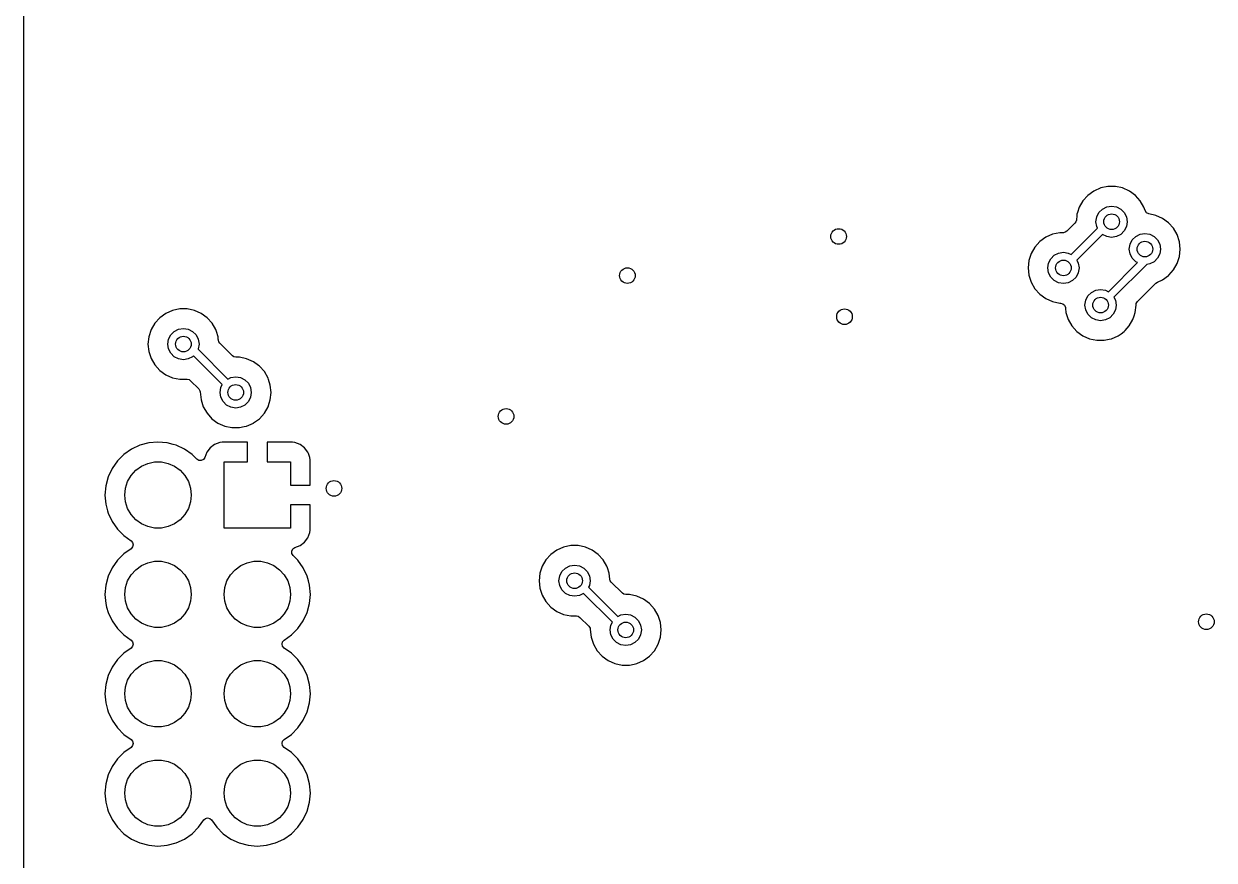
# Model space of a CAD drawing. Extents: x 5.05 to 8.3, y -4.1 to -1.1.
# Drawn here: x 5.05 to 6.248, y -3.523 to -2.682 of the extents above; entities that cross this region are included whole.
import ezdxf

# ---------------------------------------------------------------- set-up
doc = ezdxf.new("R2010")
doc.units = 0
doc.header["$MEASUREMENT"] = 0
doc.layers.add('BLACK', color=7, linetype='CONTINUOUS')

msp = doc.modelspace()

# ---------------------------------------------------------------- linework, layer by layer
at = {"layer": 'BLACK', "linetype": 'CONTINUOUS'}
for p, q in [((5.05002, -2.82283), (5.05002, -2.62378)), ((5.05002, -2.9273), (5.05002, -2.82283)), ((6.127, -2.84989), (6.12097, -2.85428)), ((6.13381, -2.84686), (6.127, -2.84989)), ((6.1411, -2.84531), (6.13381, -2.84686)), ((6.14855, -2.84531), (6.1411, -2.84531)), ((6.1411, -2.84531), (6.1411, -2.84531)), ((6.15584, -2.84686), (6.14855, -2.84531)), ((6.14855, -2.84531), (6.14855, -2.84531)), ((6.16265, -2.84989), (6.15584, -2.84686)), ((6.16868, -2.85428), (6.16265, -2.84989)), ((6.11598, -2.85981), (6.11226, -2.86627)), ((6.12097, -2.85428), (6.11598, -2.85981)), ((6.17366, -2.85981), (6.16868, -2.85428)), ((6.17739, -2.86627), (6.17366, -2.85981)), ((6.10984, -2.87442), (6.10934, -2.87922)), ((6.10995, -2.87336), (6.10984, -2.87442)), ((6.11058, -2.87144), (6.10995, -2.87336)), ((6.11226, -2.86627), (6.11058, -2.87144)), ((6.12985, -2.8759), (6.13208, -2.87151)), ((6.13208, -2.87151), (6.13557, -2.86803)), ((6.13557, -2.86803), (6.13996, -2.86579)), ((6.13996, -2.86579), (6.14482, -2.86502)), ((6.14482, -2.86502), (6.14969, -2.86579)), ((6.14969, -2.86579), (6.15408, -2.86803)), ((6.15408, -2.86803), (6.15756, -2.87151)), ((6.15756, -2.87151), (6.1598, -2.8759)), ((6.17848, -2.86963), (6.17739, -2.86627)), ((6.17986, -2.87175), (6.17848, -2.86963)), ((6.18211, -2.87289), (6.17986, -2.87175)), ((6.1893, -2.87442), (6.18211, -2.87289)), ((6.19611, -2.87745), (6.1893, -2.87442)), ((6.10793, -2.88216), (6.09968, -2.89042)), ((6.10889, -2.88081), (6.10793, -2.88216)), ((6.10934, -2.87922), (6.10889, -2.88081)), ((6.12908, -2.88077), (6.12985, -2.8759)), ((6.12985, -2.88563), (6.12908, -2.88077)), ((6.13069, -2.88728), (6.12985, -2.88563)), ((6.1598, -2.88563), (6.15756, -2.89002)), ((6.1598, -2.8759), (6.16057, -2.88077)), ((6.16057, -2.88077), (6.1598, -2.88563)), ((6.20214, -2.88184), (6.19611, -2.87745)), ((6.20713, -2.88737), (6.20214, -2.88184)), ((6.07849, -2.89643), (6.07247, -2.90081)), ((6.0853, -2.8934), (6.07849, -2.89643)), ((6.09259, -2.89185), (6.0853, -2.8934)), ((6.09623, -2.89185), (6.09259, -2.89185)), ((6.09809, -2.89148), (6.09623, -2.89185)), ((6.09968, -2.89042), (6.09809, -2.89148)), ((6.10414, -2.91383), (6.13069, -2.88728)), ((6.1357, -2.89358), (6.10979, -2.91949)), ((6.13996, -2.89574), (6.1357, -2.89358)), ((6.14482, -2.89652), (6.13996, -2.89574)), ((6.14969, -2.89574), (6.14482, -2.89652)), ((6.15408, -2.89351), (6.14969, -2.89574)), ((6.15756, -2.89002), (6.15408, -2.89351)), ((6.16331, -2.90346), (6.16555, -2.89907)), ((6.16555, -2.89907), (6.16903, -2.89559)), ((6.16903, -2.89559), (6.17342, -2.89335)), ((6.17342, -2.89335), (6.17829, -2.89258)), ((6.17829, -2.89258), (6.18315, -2.89335)), ((6.18315, -2.89335), (6.18754, -2.89559)), ((6.18754, -2.89559), (6.19103, -2.89907)), ((6.19103, -2.89907), (6.19327, -2.90346)), ((6.21085, -2.89383), (6.20713, -2.88737)), ((6.21316, -2.90092), (6.21085, -2.89383)), ((6.21085, -2.89383), (6.21085, -2.89383)), ((6.06748, -2.90635), (6.06375, -2.9128)), ((6.07247, -2.90081), (6.06748, -2.90635)), ((6.16254, -2.90833), (6.16331, -2.90346)), ((6.16331, -2.91319), (6.16254, -2.90833)), ((6.19327, -2.90346), (6.19404, -2.90833)), ((6.19404, -2.90833), (6.19327, -2.91319)), ((6.21394, -2.90833), (6.21316, -2.90092)), ((6.21316, -2.91574), (6.21394, -2.90833)), ((6.06145, -2.91989), (6.06067, -2.9273)), ((6.06375, -2.9128), (6.06145, -2.91989)), ((6.08057, -2.9273), (6.08134, -2.92244)), ((6.08134, -2.92244), (6.08358, -2.91805)), ((6.08358, -2.91805), (6.08706, -2.91456)), ((6.08706, -2.91456), (6.09145, -2.91233)), ((6.09145, -2.91233), (6.09632, -2.91156)), ((6.09632, -2.91156), (6.10118, -2.91233)), ((6.10118, -2.91233), (6.10414, -2.91383)), ((6.10979, -2.91949), (6.1113, -2.92244)), ((6.1113, -2.92244), (6.11207, -2.9273)), ((6.14154, -2.95123), (6.1708, -2.92197)), ((6.16555, -2.91758), (6.16331, -2.91319)), ((6.16903, -2.92107), (6.16555, -2.91758)), ((6.1708, -2.92197), (6.16903, -2.92107)), ((6.18754, -2.92107), (6.18315, -2.9233)), ((6.19103, -2.91758), (6.18754, -2.92107)), ((6.19327, -2.91319), (6.19103, -2.91758)), ((6.20713, -2.92928), (6.21085, -2.92283)), ((6.21085, -2.92283), (6.21316, -2.91574)), ((5.05002, -3.00394), (5.05002, -2.9273)), ((6.06067, -2.9273), (6.06145, -2.93472)), ((6.06145, -2.93472), (6.06375, -2.9418)), ((6.08134, -2.93217), (6.08057, -2.9273)), ((6.08358, -2.93656), (6.08134, -2.93217)), ((6.1113, -2.93217), (6.10906, -2.93656)), ((6.11207, -2.9273), (6.1113, -2.93217)), ((6.18033, -2.92375), (6.14719, -2.95689)), ((6.18315, -2.9233), (6.18033, -2.92375)), ((6.19611, -2.9392), (6.20214, -2.93482)), ((6.20214, -2.93482), (6.20223, -2.93472)), ((6.20223, -2.93472), (6.20713, -2.92928)), ((6.06375, -2.9418), (6.06748, -2.94826)), ((6.08706, -2.94004), (6.08358, -2.93656)), ((6.09145, -2.94228), (6.08706, -2.94004)), ((6.09632, -2.94305), (6.09145, -2.94228)), ((6.10118, -2.94228), (6.09632, -2.94305)), ((6.10557, -2.94004), (6.10118, -2.94228)), ((6.10906, -2.93656), (6.10557, -2.94004)), ((6.17081, -2.96114), (6.18941, -2.94254)), ((6.18941, -2.94254), (6.19088, -2.94153)), ((6.19088, -2.94153), (6.19611, -2.9392)), ((6.19611, -2.9392), (6.19611, -2.9392)), ((6.19611, -2.9392), (6.19611, -2.9392)), ((6.06748, -2.94826), (6.07247, -2.9538)), ((6.07247, -2.9538), (6.07849, -2.95818)), ((6.07849, -2.95818), (6.0853, -2.96121)), ((6.11874, -2.95984), (6.12098, -2.95545)), ((6.12098, -2.95545), (6.12446, -2.95196)), ((6.12446, -2.95196), (6.12885, -2.94973)), ((6.12885, -2.94973), (6.13372, -2.94896)), ((6.13372, -2.94896), (6.13859, -2.94973)), ((6.13859, -2.94973), (6.14154, -2.95123)), ((6.14719, -2.95689), (6.1487, -2.95984)), ((5.19961, -2.97003), (5.19281, -2.97306)), ((5.2069, -2.96848), (5.19961, -2.97003)), ((5.21436, -2.96848), (5.2069, -2.96848)), ((5.2069, -2.96848), (5.2069, -2.96848)), ((5.22165, -2.97003), (5.21436, -2.96848)), ((5.21436, -2.96848), (5.21436, -2.96848)), ((5.22845, -2.97306), (5.22165, -2.97003)), ((6.0853, -2.96121), (6.09259, -2.96276)), ((6.09259, -2.96276), (6.09259, -2.96276)), ((6.09259, -2.96276), (6.09347, -2.96276)), ((6.09347, -2.96276), (6.09576, -2.96333)), ((6.09576, -2.96333), (6.09752, -2.96491)), ((6.09752, -2.96491), (6.09833, -2.96713)), ((6.09833, -2.96713), (6.09843, -2.96812)), ((6.09843, -2.96812), (6.09885, -2.97212)), ((6.11797, -2.96471), (6.11874, -2.95984)), ((6.11874, -2.96957), (6.11797, -2.96471)), ((6.12098, -2.97396), (6.11874, -2.96957)), ((6.1487, -2.96957), (6.14646, -2.97396)), ((6.1487, -2.95984), (6.14947, -2.96471)), ((6.14947, -2.96471), (6.1487, -2.96957)), ((6.16859, -2.97212), (6.16937, -2.96471)), ((6.16937, -2.96471), (6.16942, -2.9642)), ((6.16937, -2.96471), (6.16937, -2.96471)), ((6.16942, -2.9642), (6.16952, -2.9642)), ((6.16952, -2.9642), (6.16966, -2.96296)), ((6.16966, -2.96296), (6.17081, -2.96114)), ((5.18179, -2.98298), (5.17806, -2.98944)), ((5.18678, -2.97745), (5.18179, -2.98298)), ((5.19281, -2.97306), (5.18678, -2.97745)), ((5.23448, -2.97745), (5.22845, -2.97306)), ((5.23947, -2.98298), (5.23448, -2.97745)), ((5.2432, -2.98944), (5.23947, -2.98298)), ((6.09885, -2.97212), (6.10115, -2.9792)), ((6.10115, -2.9792), (6.10488, -2.98566)), ((6.12446, -2.97745), (6.12098, -2.97396)), ((6.12885, -2.97968), (6.12446, -2.97745)), ((6.13372, -2.98045), (6.12885, -2.97968)), ((6.13859, -2.97968), (6.13372, -2.98045)), ((6.14298, -2.97745), (6.13859, -2.97968)), ((6.14646, -2.97396), (6.14298, -2.97745)), ((6.16256, -2.98566), (6.16629, -2.9792)), ((6.16629, -2.9792), (6.16748, -2.97553)), ((6.16748, -2.97553), (6.16859, -2.97212)), ((5.17806, -2.98944), (5.17576, -2.99653)), ((5.19565, -2.99907), (5.19789, -2.99468)), ((5.19789, -2.99468), (5.20137, -2.9912)), ((5.20137, -2.9912), (5.20576, -2.98896)), ((5.20576, -2.98896), (5.21063, -2.98819)), ((5.21063, -2.98819), (5.2155, -2.98896)), ((5.2155, -2.98896), (5.21989, -2.9912)), ((5.21989, -2.9912), (5.22337, -2.99468)), ((5.22337, -2.99468), (5.22561, -2.99907)), ((5.24384, -2.99143), (5.2432, -2.98944)), ((5.2455, -2.99653), (5.24384, -2.99143)), ((6.10488, -2.98566), (6.10987, -2.9912)), ((6.10987, -2.9912), (6.1159, -2.99558)), ((6.15154, -2.99558), (6.15431, -2.99357)), ((6.15431, -2.99357), (6.15757, -2.9912)), ((6.15757, -2.9912), (6.15853, -2.99014)), ((6.15853, -2.99014), (6.16256, -2.98566)), ((5.05002, -3.45591), (5.05002, -3.00394)), ((5.17576, -2.99653), (5.17498, -3.00394)), ((5.17498, -3.00394), (5.17576, -3.01135)), ((5.19488, -3.00394), (5.19565, -2.99907)), ((5.19565, -3.0088), (5.19488, -3.00394)), ((5.22561, -2.99907), (5.22638, -3.00394)), ((5.22638, -3.00394), (5.22561, -3.0088)), ((5.24577, -2.9991), (5.2455, -2.99653)), ((5.24588, -3.00019), (5.24577, -2.9991)), ((5.24633, -3.00178), (5.24588, -3.00019)), ((5.24729, -3.00313), (5.24633, -3.00178)), ((5.25989, -3.01573), (5.24729, -3.00313)), ((6.1159, -2.99558), (6.1227, -2.99861)), ((6.1227, -2.99861), (6.12999, -3.00016)), ((6.12999, -3.00016), (6.12999, -3.00016)), ((6.12999, -3.00016), (6.13745, -3.00016)), ((6.13745, -3.00016), (6.14243, -2.9991)), ((6.13745, -3.00016), (6.13745, -3.00016)), ((6.14243, -2.9991), (6.14474, -2.99861)), ((6.14474, -2.99861), (6.15154, -2.99558)), ((5.17576, -3.01135), (5.17806, -3.01844)), ((5.17806, -3.01844), (5.18179, -3.02489)), ((5.19789, -3.01319), (5.19565, -3.0088)), ((5.20137, -3.01668), (5.19789, -3.01319)), ((5.20576, -3.01891), (5.20137, -3.01668)), ((5.21063, -3.01969), (5.20576, -3.01891)), ((5.2155, -3.01891), (5.21063, -3.01969)), ((5.21989, -3.01668), (5.2155, -3.01891)), ((5.22077, -3.0158), (5.21989, -3.01668)), ((5.24977, -3.0448), (5.22077, -3.0158)), ((5.22561, -3.0088), (5.22543, -3.00915)), ((5.22543, -3.00915), (5.25543, -3.03914)), ((5.26147, -3.01679), (5.25989, -3.01573)), ((5.26334, -3.01716), (5.26147, -3.01679)), ((5.26697, -3.01716), (5.26334, -3.01716)), ((5.27426, -3.01871), (5.26697, -3.01716)), ((5.26697, -3.01716), (5.26697, -3.01716)), ((5.28107, -3.02174), (5.27426, -3.01871)), ((5.18179, -3.02489), (5.18678, -3.03043)), ((5.18678, -3.03043), (5.19281, -3.03481)), ((5.28636, -3.02559), (5.28107, -3.02174)), ((5.2871, -3.02612), (5.28636, -3.02559)), ((5.29209, -3.03166), (5.2871, -3.02612)), ((5.19281, -3.03481), (5.19961, -3.03784)), ((5.19961, -3.03784), (5.2069, -3.03939)), ((5.2069, -3.03939), (5.21447, -3.03939)), ((5.21447, -3.03939), (5.21634, -3.03976)), ((5.21634, -3.03976), (5.21793, -3.04082)), ((5.21793, -3.04082), (5.22615, -3.04905)), ((5.25543, -3.03914), (5.25838, -3.03764)), ((5.25838, -3.03764), (5.26325, -3.03687)), ((5.26325, -3.03687), (5.26811, -3.03764)), ((5.26811, -3.03764), (5.2725, -3.03988)), ((5.2725, -3.03988), (5.27599, -3.04336)), ((5.29581, -3.03812), (5.29209, -3.03166)), ((5.29635, -3.03976), (5.29581, -3.03812)), ((5.29812, -3.0452), (5.29635, -3.03976)), ((5.22615, -3.04905), (5.2273, -3.05087)), ((5.2273, -3.05087), (5.22745, -3.05212)), ((5.22745, -3.05212), (5.22754, -3.05211)), ((5.22754, -3.05211), (5.22838, -3.06003)), ((5.2475, -3.05262), (5.24827, -3.04775)), ((5.24827, -3.05748), (5.2475, -3.05262)), ((5.24827, -3.04775), (5.24977, -3.0448)), ((5.27599, -3.04336), (5.27822, -3.04775)), ((5.27822, -3.04775), (5.27899, -3.05262)), ((5.27899, -3.05262), (5.27822, -3.05748)), ((5.29889, -3.05262), (5.29812, -3.0452)), ((5.29812, -3.06003), (5.29889, -3.05262)), ((5.22838, -3.06003), (5.23068, -3.06712)), ((5.25051, -3.06187), (5.24827, -3.05748)), ((5.25399, -3.06536), (5.25051, -3.06187)), ((5.25838, -3.06759), (5.25399, -3.06536)), ((5.2725, -3.06536), (5.26811, -3.06759)), ((5.27599, -3.06187), (5.2725, -3.06536)), ((5.27822, -3.05748), (5.27599, -3.06187)), ((5.29581, -3.06712), (5.29701, -3.06343)), ((5.29701, -3.06343), (5.29812, -3.06003)), ((5.23068, -3.06712), (5.23441, -3.07357)), ((5.23441, -3.07357), (5.23939, -3.07911)), ((5.26325, -3.06836), (5.25838, -3.06759)), ((5.26811, -3.06759), (5.26325, -3.06836)), ((5.2871, -3.07911), (5.29209, -3.07357)), ((5.29209, -3.07357), (5.29581, -3.06712)), ((5.23939, -3.07911), (5.24542, -3.08349)), ((5.24542, -3.08349), (5.25223, -3.08652)), ((5.25223, -3.08652), (5.25952, -3.08807)), ((5.25952, -3.08807), (5.25952, -3.08807)), ((5.25952, -3.08807), (5.26697, -3.08807)), ((5.26697, -3.08807), (5.27183, -3.08704)), ((5.26697, -3.08807), (5.26697, -3.08807)), ((5.27183, -3.08704), (5.27426, -3.08652)), ((5.27426, -3.08652), (5.28107, -3.08349)), ((5.28107, -3.08349), (5.28133, -3.0833)), ((5.28133, -3.0833), (5.2871, -3.07911)), ((5.18504, -3.10253), (5.17577, -3.10334)), ((5.19431, -3.10334), (5.18504, -3.10253)), ((5.24969, -3.10276), (5.24735, -3.10301)), ((5.2752, -3.10276), (5.24969, -3.10276)), ((5.2752, -3.12244), (5.2752, -3.10276)), ((5.32039, -3.10276), (5.29488, -3.10276)), ((5.29488, -3.10276), (5.29488, -3.12244)), ((5.32273, -3.10301), (5.32039, -3.10276)), ((5.15835, -3.10968), (5.15073, -3.11502)), ((5.16678, -3.10575), (5.15835, -3.10968)), ((5.17577, -3.10334), (5.16678, -3.10575)), ((5.20044, -3.10499), (5.19431, -3.10334)), ((5.20329, -3.10575), (5.20044, -3.10499)), ((5.21173, -3.10968), (5.20329, -3.10575)), ((5.21935, -3.11502), (5.21173, -3.10968)), ((5.23412, -3.11291), (5.23219, -3.11809)), ((5.23751, -3.10838), (5.23412, -3.11291)), ((5.24204, -3.10499), (5.23751, -3.10838)), ((5.24735, -3.10301), (5.24204, -3.10499)), ((5.32803, -3.10499), (5.32273, -3.10301)), ((5.33257, -3.10838), (5.32803, -3.10499)), ((5.33596, -3.11291), (5.33257, -3.10838)), ((5.33643, -3.11417), (5.33596, -3.11291)), ((5.33794, -3.11821), (5.33643, -3.11417)), ((5.14415, -3.1216), (5.13882, -3.12922)), ((5.15073, -3.11502), (5.14415, -3.1216)), ((5.16831, -3.12692), (5.1747, -3.12408)), ((5.1747, -3.12408), (5.18154, -3.12262)), ((5.18154, -3.12262), (5.18854, -3.12262)), ((5.18854, -3.12262), (5.19538, -3.12408)), ((5.19538, -3.12408), (5.20177, -3.12692)), ((5.22416, -3.11984), (5.21935, -3.11502)), ((5.21935, -3.11502), (5.21935, -3.11502)), ((5.22624, -3.12107), (5.22416, -3.11984)), ((5.22865, -3.12115), (5.22624, -3.12107)), ((5.23081, -3.12007), (5.22865, -3.12115)), ((5.23219, -3.11809), (5.23081, -3.12007)), ((5.25157, -3.18937), (5.25157, -3.12244)), ((5.25157, -3.12244), (5.2752, -3.12244)), ((5.29488, -3.12244), (5.3185, -3.12244)), ((5.3185, -3.12244), (5.3185, -3.14606)), ((5.33819, -3.12056), (5.33794, -3.11821)), ((5.33819, -3.14606), (5.33819, -3.12056)), ((5.13489, -3.13765), (5.13248, -3.14664)), ((5.13882, -3.12922), (5.13489, -3.13765)), ((5.15447, -3.14229), (5.15797, -3.13624)), ((5.15797, -3.13624), (5.16265, -3.13104)), ((5.16265, -3.13104), (5.16831, -3.12692)), ((5.20177, -3.12692), (5.20743, -3.13104)), ((5.20743, -3.13104), (5.21211, -3.13624)), ((5.21211, -3.13624), (5.21561, -3.14229)), ((5.13248, -3.14664), (5.13167, -3.15591)), ((5.15157, -3.15591), (5.15231, -3.14895)), ((5.15231, -3.14895), (5.15447, -3.14229)), ((5.21561, -3.14229), (5.21777, -3.14895)), ((5.21777, -3.14895), (5.2185, -3.15591)), ((5.3185, -3.14606), (5.33819, -3.14606)), ((5.13167, -3.15591), (5.13248, -3.16517)), ((5.15231, -3.16286), (5.15157, -3.15591)), ((5.2185, -3.15591), (5.21777, -3.16286)), ((5.13248, -3.16517), (5.13424, -3.17175)), ((5.13424, -3.17175), (5.13489, -3.17416)), ((5.13489, -3.17416), (5.13882, -3.18259)), ((5.15447, -3.16952), (5.15231, -3.16286)), ((5.15797, -3.17558), (5.15447, -3.16952)), ((5.21561, -3.16952), (5.21211, -3.17558)), ((5.21777, -3.16286), (5.21561, -3.16952)), ((5.33819, -3.16575), (5.3185, -3.16575)), ((5.3185, -3.16575), (5.3185, -3.18937)), ((5.33819, -3.19125), (5.33819, -3.16575)), ((5.13882, -3.18259), (5.14415, -3.19021)), ((5.16265, -3.18077), (5.15797, -3.17558)), ((5.16831, -3.18489), (5.16265, -3.18077)), ((5.1747, -3.18773), (5.16831, -3.18489)), ((5.20177, -3.18489), (5.19538, -3.18773)), ((5.20743, -3.18077), (5.20177, -3.18489)), ((5.21211, -3.17558), (5.20743, -3.18077)), ((5.14415, -3.19021), (5.15073, -3.19679)), ((5.15073, -3.19679), (5.15804, -3.20191)), ((5.18154, -3.18919), (5.1747, -3.18773)), ((5.18854, -3.18919), (5.18154, -3.18919)), ((5.19538, -3.18773), (5.18854, -3.18919)), ((5.3185, -3.18937), (5.25157, -3.18937)), ((5.33596, -3.1989), (5.33794, -3.1936)), ((5.33794, -3.1936), (5.33819, -3.19125)), ((5.15804, -3.2099), (5.15073, -3.21502)), ((5.15804, -3.20191), (5.15957, -3.20365)), ((5.15957, -3.20816), (5.15804, -3.2099)), ((5.15957, -3.20365), (5.16012, -3.20591)), ((5.16012, -3.20591), (5.15957, -3.20816)), ((5.31979, -3.21229), (5.32087, -3.21013)), ((5.32087, -3.21013), (5.32286, -3.20876)), ((5.32286, -3.20876), (5.32803, -3.20682)), ((5.32803, -3.20682), (5.33257, -3.20343)), ((5.33257, -3.20343), (5.33596, -3.1989)), ((5.59331, -3.20822), (5.58651, -3.21125)), ((5.6006, -3.20667), (5.59331, -3.20822)), ((5.60806, -3.20667), (5.6006, -3.20667)), ((5.6006, -3.20667), (5.6006, -3.20667)), ((5.61535, -3.20822), (5.60806, -3.20667)), ((5.60806, -3.20667), (5.60806, -3.20667)), ((5.62215, -3.21125), (5.61535, -3.20822)), ((5.14415, -3.2216), (5.13882, -3.22922)), ((5.15073, -3.21502), (5.14415, -3.2216)), ((5.1747, -3.22408), (5.18154, -3.22262)), ((5.18154, -3.22262), (5.18854, -3.22262)), ((5.18854, -3.22262), (5.19538, -3.22408)), ((5.2747, -3.22408), (5.28154, -3.22262)), ((5.28154, -3.22262), (5.28854, -3.22262)), ((5.28854, -3.22262), (5.29538, -3.22408)), ((5.31988, -3.21471), (5.31979, -3.21229)), ((5.32111, -3.21678), (5.31988, -3.21471)), ((5.32592, -3.2216), (5.32111, -3.21678)), ((5.33126, -3.22922), (5.32592, -3.2216)), ((5.57549, -3.22117), (5.57176, -3.22763)), ((5.58048, -3.21563), (5.57549, -3.22117)), ((5.58651, -3.21125), (5.58048, -3.21563)), ((5.62818, -3.21563), (5.62215, -3.21125)), ((5.63317, -3.22117), (5.62818, -3.21563)), ((5.6369, -3.22763), (5.63317, -3.22117)), ((5.13882, -3.22922), (5.13489, -3.23765)), ((5.15797, -3.23624), (5.16265, -3.23104)), ((5.16265, -3.23104), (5.16831, -3.22692)), ((5.16831, -3.22692), (5.1747, -3.22408)), ((5.19538, -3.22408), (5.20177, -3.22692)), ((5.20177, -3.22692), (5.20743, -3.23104)), ((5.20743, -3.23104), (5.21211, -3.23624)), ((5.25797, -3.23624), (5.26265, -3.23104)), ((5.26265, -3.23104), (5.26831, -3.22692)), ((5.26831, -3.22692), (5.2747, -3.22408)), ((5.29538, -3.22408), (5.30177, -3.22692)), ((5.30177, -3.22692), (5.30743, -3.23104)), ((5.30743, -3.23104), (5.31211, -3.23624)), ((5.33519, -3.23765), (5.33126, -3.22922)), ((5.57176, -3.22763), (5.56946, -3.23471)), ((5.58935, -3.23726), (5.59159, -3.23287)), ((5.59159, -3.23287), (5.59507, -3.22939)), ((5.59507, -3.22939), (5.59946, -3.22715)), ((5.59946, -3.22715), (5.60433, -3.22638)), ((5.60433, -3.22638), (5.6092, -3.22715)), ((5.6092, -3.22715), (5.61359, -3.22939)), ((5.61359, -3.22939), (5.61707, -3.23287)), ((5.61707, -3.23287), (5.61931, -3.23726)), ((5.63741, -3.22922), (5.6369, -3.22763)), ((5.6392, -3.23471), (5.63741, -3.22922)), ((5.13489, -3.23765), (5.13248, -3.24664)), ((5.15231, -3.24895), (5.15447, -3.24229)), ((5.15447, -3.24229), (5.15797, -3.23624)), ((5.21211, -3.23624), (5.21561, -3.24229)), ((5.21561, -3.24229), (5.21777, -3.24895)), ((5.25231, -3.24895), (5.25447, -3.24229)), ((5.25447, -3.24229), (5.25797, -3.23624)), ((5.31211, -3.23624), (5.31561, -3.24229)), ((5.31561, -3.24229), (5.31777, -3.24895)), ((5.33639, -3.24213), (5.33519, -3.23765)), ((5.3376, -3.24664), (5.33639, -3.24213)), ((5.56946, -3.23471), (5.56868, -3.24213)), ((5.56868, -3.24213), (5.56946, -3.24954)), ((5.58858, -3.24213), (5.58935, -3.23726)), ((5.58935, -3.24699), (5.58858, -3.24213)), ((5.61931, -3.23726), (5.62008, -3.24213)), ((5.62008, -3.24213), (5.61931, -3.24699)), ((5.63982, -3.24058), (5.6392, -3.23471)), ((5.64027, -3.24217), (5.63982, -3.24058)), ((5.64122, -3.24352), (5.64027, -3.24217)), ((5.65244, -3.25475), (5.64122, -3.24352)), ((5.13248, -3.24664), (5.13167, -3.25591)), ((5.13167, -3.25591), (5.13248, -3.26517)), ((5.15157, -3.25591), (5.15231, -3.24895)), ((5.15231, -3.26286), (5.15157, -3.25591)), ((5.21777, -3.24895), (5.2185, -3.25591)), ((5.2185, -3.25591), (5.21777, -3.26286)), ((5.25157, -3.25591), (5.25231, -3.24895)), ((5.25231, -3.26286), (5.25157, -3.25591)), ((5.31777, -3.24895), (5.3185, -3.25591)), ((5.3185, -3.25591), (5.31777, -3.26286)), ((5.33841, -3.25591), (5.3376, -3.24664)), ((5.3376, -3.26517), (5.33841, -3.25591)), ((5.56946, -3.24954), (5.57176, -3.25663)), ((5.57176, -3.25663), (5.57549, -3.26308)), ((5.59159, -3.25138), (5.58935, -3.24699)), ((5.59507, -3.25487), (5.59159, -3.25138)), ((5.59946, -3.2571), (5.59507, -3.25487)), ((5.60433, -3.25787), (5.59946, -3.2571)), ((5.6092, -3.2571), (5.60433, -3.25787)), ((5.61345, -3.25494), (5.6092, -3.2571)), ((5.64233, -3.28381), (5.61345, -3.25494)), ((5.61931, -3.24699), (5.61847, -3.24864)), ((5.61847, -3.24864), (5.64799, -3.27816)), ((5.65403, -3.25581), (5.65244, -3.25475)), ((5.6559, -3.25618), (5.65403, -3.25581)), ((5.65953, -3.25618), (5.6559, -3.25618)), ((5.66682, -3.25773), (5.65953, -3.25618)), ((5.65953, -3.25618), (5.65953, -3.25618)), ((5.67363, -3.26076), (5.66682, -3.25773)), ((5.13248, -3.26517), (5.1334, -3.26862)), ((5.1334, -3.26862), (5.13489, -3.27416)), ((5.15447, -3.26952), (5.15231, -3.26286)), ((5.15797, -3.27558), (5.15447, -3.26952)), ((5.21561, -3.26952), (5.21211, -3.27558)), ((5.21777, -3.26286), (5.21561, -3.26952)), ((5.25447, -3.26952), (5.25231, -3.26286)), ((5.25797, -3.27558), (5.25447, -3.26952)), ((5.31561, -3.26952), (5.31211, -3.27558)), ((5.31777, -3.26286), (5.31561, -3.26952)), ((5.33519, -3.27416), (5.3376, -3.26517)), ((5.57549, -3.26308), (5.58048, -3.26862)), ((5.58048, -3.26862), (5.58651, -3.273)), ((5.67966, -3.26514), (5.67363, -3.26076)), ((5.68464, -3.27068), (5.67966, -3.26514)), ((5.13489, -3.27416), (5.13882, -3.28259)), ((5.16265, -3.28077), (5.15797, -3.27558)), ((5.16831, -3.28489), (5.16265, -3.28077)), ((5.20743, -3.28077), (5.20177, -3.28489)), ((5.21211, -3.27558), (5.20743, -3.28077)), ((5.26265, -3.28077), (5.25797, -3.27558)), ((5.26831, -3.28489), (5.26265, -3.28077)), ((5.30743, -3.28077), (5.30177, -3.28489)), ((5.31211, -3.27558), (5.30743, -3.28077)), ((5.33126, -3.28259), (5.33519, -3.27416)), ((5.58651, -3.273), (5.59331, -3.27603)), ((5.59331, -3.27603), (5.6006, -3.27758)), ((5.6006, -3.27758), (5.60621, -3.27758)), ((5.60621, -3.27758), (5.60807, -3.27795)), ((5.60807, -3.27795), (5.60966, -3.27901)), ((5.60966, -3.27901), (5.61871, -3.28806)), ((5.64799, -3.27816), (5.65094, -3.27665)), ((5.65094, -3.27665), (5.6558, -3.27588)), ((5.6558, -3.27588), (5.66067, -3.27665)), ((5.66067, -3.27665), (5.66506, -3.27889)), ((5.66506, -3.27889), (5.66854, -3.28237)), ((5.66854, -3.28237), (5.67078, -3.28676)), ((5.68837, -3.27713), (5.68464, -3.27068)), ((5.68898, -3.27901), (5.68837, -3.27713)), ((5.69067, -3.28422), (5.68898, -3.27901)), ((5.13882, -3.28259), (5.14415, -3.29021)), ((5.14415, -3.29021), (5.15073, -3.29679)), ((5.1747, -3.28773), (5.16831, -3.28489)), ((5.18154, -3.28919), (5.1747, -3.28773)), ((5.18854, -3.28919), (5.18154, -3.28919)), ((5.19538, -3.28773), (5.18854, -3.28919)), ((5.20177, -3.28489), (5.19538, -3.28773)), ((5.2747, -3.28773), (5.26831, -3.28489)), ((5.28154, -3.28919), (5.2747, -3.28773)), ((5.28854, -3.28919), (5.28154, -3.28919)), ((5.29538, -3.28773), (5.28854, -3.28919)), ((5.30177, -3.28489), (5.29538, -3.28773)), ((5.31935, -3.29679), (5.32592, -3.29021)), ((5.32592, -3.29021), (5.33126, -3.28259)), ((5.61871, -3.28806), (5.61986, -3.28988)), ((5.61986, -3.28988), (5.62001, -3.29113)), ((5.62001, -3.29113), (5.6201, -3.29112)), ((5.6201, -3.29112), (5.62093, -3.29904)), ((5.64005, -3.29163), (5.64083, -3.28676)), ((5.64083, -3.2965), (5.64005, -3.29163)), ((5.64083, -3.28676), (5.64233, -3.28381)), ((5.67078, -3.28676), (5.67155, -3.29163)), ((5.67155, -3.29163), (5.67078, -3.2965)), ((5.69145, -3.29163), (5.69067, -3.28422)), ((5.69067, -3.29904), (5.69145, -3.29163)), ((5.15073, -3.29679), (5.15804, -3.30191)), ((5.15804, -3.30191), (5.15957, -3.30365)), ((5.15957, -3.30365), (5.16012, -3.30591)), ((5.16012, -3.30591), (5.15957, -3.30816)), ((5.30996, -3.30591), (5.31051, -3.30365)), ((5.31051, -3.30816), (5.30996, -3.30591)), ((5.31051, -3.30365), (5.31204, -3.30191)), ((5.31204, -3.30191), (5.31935, -3.29679)), ((5.62093, -3.29904), (5.62324, -3.30613)), ((5.62324, -3.30613), (5.62696, -3.31258)), ((5.64306, -3.30089), (5.64083, -3.2965)), ((5.64655, -3.30437), (5.64306, -3.30089)), ((5.65094, -3.30661), (5.64655, -3.30437)), ((5.66506, -3.30437), (5.66067, -3.30661)), ((5.66854, -3.30089), (5.66506, -3.30437)), ((5.67078, -3.2965), (5.66854, -3.30089)), ((5.68464, -3.31258), (5.68837, -3.30613)), ((5.68837, -3.30613), (5.69067, -3.29904)), ((5.15073, -3.31502), (5.14415, -3.3216)), ((5.15804, -3.3099), (5.15073, -3.31502)), ((5.15957, -3.30816), (5.15804, -3.3099)), ((5.31204, -3.3099), (5.31051, -3.30816)), ((5.31935, -3.31502), (5.31204, -3.3099)), ((5.32592, -3.3216), (5.31935, -3.31502)), ((5.62696, -3.31258), (5.63195, -3.31812)), ((5.63195, -3.31812), (5.63798, -3.3225)), ((5.6558, -3.30738), (5.65094, -3.30661)), ((5.66067, -3.30661), (5.6558, -3.30738)), ((5.67363, -3.3225), (5.67966, -3.31812)), ((5.67966, -3.31812), (5.68464, -3.31258)), ((5.13882, -3.32922), (5.13489, -3.33765)), ((5.14415, -3.3216), (5.13882, -3.32922)), ((5.16265, -3.33104), (5.16831, -3.32692)), ((5.16831, -3.32692), (5.1747, -3.32408)), ((5.1747, -3.32408), (5.18154, -3.32262)), ((5.18154, -3.32262), (5.18854, -3.32262)), ((5.18854, -3.32262), (5.19538, -3.32408)), ((5.19538, -3.32408), (5.20177, -3.32692)), ((5.20177, -3.32692), (5.20743, -3.33104)), ((5.26265, -3.33104), (5.26831, -3.32692)), ((5.26831, -3.32692), (5.2747, -3.32408)), ((5.2747, -3.32408), (5.28154, -3.32262)), ((5.28154, -3.32262), (5.28854, -3.32262)), ((5.28854, -3.32262), (5.29538, -3.32408)), ((5.29538, -3.32408), (5.30177, -3.32692)), ((5.30177, -3.32692), (5.30743, -3.33104)), ((5.33126, -3.32922), (5.32592, -3.3216)), ((5.33519, -3.33765), (5.33126, -3.32922)), ((5.63798, -3.3225), (5.64479, -3.32553)), ((5.64479, -3.32553), (5.65208, -3.32708)), ((5.65208, -3.32708), (5.65208, -3.32708)), ((5.65208, -3.32708), (5.65953, -3.32708)), ((5.65953, -3.32708), (5.66439, -3.32605)), ((5.65953, -3.32708), (5.65953, -3.32708)), ((5.66439, -3.32605), (5.66682, -3.32553)), ((5.66682, -3.32553), (5.67363, -3.3225)), ((5.13489, -3.33765), (5.13248, -3.34664)), ((5.15231, -3.34895), (5.15447, -3.34229)), ((5.15447, -3.34229), (5.15797, -3.33624)), ((5.15797, -3.33624), (5.16265, -3.33104)), ((5.20743, -3.33104), (5.21211, -3.33624)), ((5.21211, -3.33624), (5.21561, -3.34229)), ((5.21561, -3.34229), (5.21777, -3.34895)), ((5.25231, -3.34895), (5.25447, -3.34229)), ((5.25447, -3.34229), (5.25797, -3.33624)), ((5.25797, -3.33624), (5.26265, -3.33104)), ((5.30743, -3.33104), (5.31211, -3.33624)), ((5.31211, -3.33624), (5.31561, -3.34229)), ((5.31561, -3.34229), (5.31777, -3.34895)), ((5.3376, -3.34664), (5.33519, -3.33765)), ((5.13248, -3.34664), (5.13167, -3.35591)), ((5.15157, -3.35591), (5.15231, -3.34895)), ((5.21777, -3.34895), (5.2185, -3.35591)), ((5.25157, -3.35591), (5.25231, -3.34895)), ((5.31777, -3.34895), (5.3185, -3.35591)), ((5.33841, -3.35591), (5.3376, -3.34664)), ((5.13167, -3.35591), (5.13248, -3.36517)), ((5.13248, -3.36517), (5.13424, -3.37175)), ((5.15231, -3.36286), (5.15157, -3.35591)), ((5.15447, -3.36952), (5.15231, -3.36286)), ((5.21777, -3.36286), (5.21561, -3.36952)), ((5.2185, -3.35591), (5.21777, -3.36286)), ((5.25231, -3.36286), (5.25157, -3.35591)), ((5.25447, -3.36952), (5.25231, -3.36286)), ((5.31777, -3.36286), (5.31561, -3.36952)), ((5.3185, -3.35591), (5.31777, -3.36286)), ((5.33519, -3.37416), (5.3376, -3.36517)), ((5.3376, -3.36517), (5.33841, -3.35591)), ((5.13424, -3.37175), (5.13489, -3.37416)), ((5.13489, -3.37416), (5.13882, -3.38259)), ((5.15797, -3.37558), (5.15447, -3.36952)), ((5.16265, -3.38077), (5.15797, -3.37558)), ((5.21211, -3.37558), (5.20743, -3.38077)), ((5.21561, -3.36952), (5.21211, -3.37558)), ((5.25797, -3.37558), (5.25447, -3.36952)), ((5.26265, -3.38077), (5.25797, -3.37558)), ((5.31211, -3.37558), (5.30743, -3.38077)), ((5.31561, -3.36952), (5.31211, -3.37558)), ((5.33126, -3.38259), (5.33519, -3.37416)), ((5.13882, -3.38259), (5.14415, -3.39021)), ((5.14415, -3.39021), (5.15073, -3.39679)), ((5.16831, -3.38489), (5.16265, -3.38077)), ((5.1747, -3.38773), (5.16831, -3.38489)), ((5.18154, -3.38919), (5.1747, -3.38773)), ((5.18854, -3.38919), (5.18154, -3.38919)), ((5.19538, -3.38773), (5.18854, -3.38919)), ((5.20177, -3.38489), (5.19538, -3.38773)), ((5.20743, -3.38077), (5.20177, -3.38489)), ((5.26831, -3.38489), (5.26265, -3.38077)), ((5.2747, -3.38773), (5.26831, -3.38489)), ((5.28154, -3.38919), (5.2747, -3.38773)), ((5.28854, -3.38919), (5.28154, -3.38919)), ((5.29538, -3.38773), (5.28854, -3.38919)), ((5.30177, -3.38489), (5.29538, -3.38773)), ((5.30743, -3.38077), (5.30177, -3.38489)), ((5.31935, -3.39679), (5.32592, -3.39021)), ((5.32592, -3.39021), (5.33126, -3.38259)), ((5.15073, -3.39679), (5.15804, -3.40191)), ((5.15804, -3.40191), (5.15957, -3.40365)), ((5.31051, -3.40365), (5.31204, -3.40191)), ((5.31204, -3.40191), (5.31935, -3.39679)), ((5.15804, -3.4099), (5.15073, -3.41502)), ((5.15957, -3.40816), (5.15804, -3.4099)), ((5.15957, -3.40365), (5.16012, -3.40591)), ((5.16012, -3.40591), (5.15957, -3.40816)), ((5.30996, -3.40591), (5.31051, -3.40365)), ((5.31051, -3.40816), (5.30996, -3.40591)), ((5.31204, -3.4099), (5.31051, -3.40816)), ((5.31935, -3.41502), (5.31204, -3.4099)), ((5.14415, -3.4216), (5.13882, -3.42922)), ((5.15073, -3.41502), (5.14415, -3.4216)), ((5.16831, -3.42692), (5.1747, -3.42408)), ((5.1747, -3.42408), (5.18154, -3.42262)), ((5.18154, -3.42262), (5.18854, -3.42262)), ((5.18854, -3.42262), (5.19538, -3.42408)), ((5.19538, -3.42408), (5.20177, -3.42692)), ((5.26831, -3.42692), (5.2747, -3.42408)), ((5.2747, -3.42408), (5.28154, -3.42262)), ((5.28154, -3.42262), (5.28854, -3.42262)), ((5.28854, -3.42262), (5.29538, -3.42408)), ((5.29538, -3.42408), (5.30177, -3.42692)), ((5.32592, -3.4216), (5.31935, -3.41502)), ((5.33126, -3.42922), (5.32592, -3.4216)), ((5.13489, -3.43765), (5.13248, -3.44664)), ((5.13882, -3.42922), (5.13489, -3.43765)), ((5.15447, -3.44229), (5.15797, -3.43624)), ((5.15797, -3.43624), (5.16265, -3.43104)), ((5.16265, -3.43104), (5.16831, -3.42692)), ((5.20177, -3.42692), (5.20743, -3.43104)), ((5.20743, -3.43104), (5.21211, -3.43624)), ((5.21211, -3.43624), (5.21561, -3.44229)), ((5.25447, -3.44229), (5.25797, -3.43624)), ((5.25797, -3.43624), (5.26265, -3.43104)), ((5.26265, -3.43104), (5.26831, -3.42692)), ((5.30177, -3.42692), (5.30743, -3.43104)), ((5.30743, -3.43104), (5.31211, -3.43624)), ((5.31211, -3.43624), (5.31561, -3.44229)), ((5.33519, -3.43765), (5.33126, -3.42922)), ((5.3376, -3.44664), (5.33519, -3.43765)), ((5.13248, -3.44664), (5.13167, -3.45591)), ((5.15157, -3.45591), (5.15231, -3.44895)), ((5.15231, -3.44895), (5.15447, -3.44229)), ((5.21561, -3.44229), (5.21777, -3.44895)), ((5.21777, -3.44895), (5.2185, -3.45591)), ((5.25157, -3.45591), (5.25231, -3.44895)), ((5.25231, -3.44895), (5.25447, -3.44229)), ((5.31561, -3.44229), (5.31777, -3.44895)), ((5.31777, -3.44895), (5.3185, -3.45591)), ((5.33841, -3.45591), (5.3376, -3.44664)), ((5.05002, -3.56485), (5.05002, -3.45591)), ((5.13167, -3.45591), (5.13248, -3.46517)), ((5.15231, -3.46286), (5.15157, -3.45591)), ((5.2185, -3.45591), (5.21777, -3.46286)), ((5.25231, -3.46286), (5.25157, -3.45591)), ((5.3185, -3.45591), (5.31777, -3.46286)), ((5.3376, -3.46517), (5.33841, -3.45591)), ((5.13248, -3.46517), (5.13424, -3.47175)), ((5.13424, -3.47175), (5.13489, -3.47416)), ((5.13489, -3.47416), (5.13882, -3.48259)), ((5.15447, -3.46952), (5.15231, -3.46286)), ((5.15797, -3.47558), (5.15447, -3.46952)), ((5.21561, -3.46952), (5.21211, -3.47558)), ((5.21777, -3.46286), (5.21561, -3.46952)), ((5.25447, -3.46952), (5.25231, -3.46286)), ((5.25797, -3.47558), (5.25447, -3.46952)), ((5.31561, -3.46952), (5.31211, -3.47558)), ((5.31777, -3.46286), (5.31561, -3.46952)), ((5.33126, -3.48259), (5.33519, -3.47416)), ((5.33519, -3.47416), (5.3376, -3.46517)), ((5.13882, -3.48259), (5.14415, -3.49021)), ((5.16265, -3.48077), (5.15797, -3.47558)), ((5.16831, -3.48489), (5.16265, -3.48077)), ((5.1747, -3.48773), (5.16831, -3.48489)), ((5.20177, -3.48489), (5.19538, -3.48773)), ((5.20743, -3.48077), (5.20177, -3.48489)), ((5.21211, -3.47558), (5.20743, -3.48077)), ((5.22593, -3.49021), (5.23104, -3.48291)), ((5.23104, -3.48291), (5.23279, -3.48138)), ((5.23279, -3.48138), (5.23504, -3.48083)), ((5.23504, -3.48083), (5.23729, -3.48138)), ((5.23729, -3.48138), (5.23904, -3.48291)), ((5.23904, -3.48291), (5.24415, -3.49021)), ((5.26265, -3.48077), (5.25797, -3.47558)), ((5.26831, -3.48489), (5.26265, -3.48077)), ((5.2747, -3.48773), (5.26831, -3.48489)), ((5.30177, -3.48489), (5.29538, -3.48773)), ((5.30743, -3.48077), (5.30177, -3.48489)), ((5.31211, -3.47558), (5.30743, -3.48077)), ((5.32592, -3.49021), (5.33126, -3.48259)), ((5.14415, -3.49021), (5.15073, -3.49679)), ((5.15073, -3.49679), (5.15835, -3.50213)), ((5.18154, -3.48919), (5.1747, -3.48773)), ((5.18854, -3.48919), (5.18154, -3.48919)), ((5.19538, -3.48773), (5.18854, -3.48919)), ((5.21173, -3.50213), (5.21935, -3.49679)), ((5.21935, -3.49679), (5.22593, -3.49021)), ((5.24415, -3.49021), (5.25073, -3.49679)), ((5.25073, -3.49679), (5.25835, -3.50213)), ((5.28154, -3.48919), (5.2747, -3.48773)), ((5.28854, -3.48919), (5.28154, -3.48919)), ((5.29538, -3.48773), (5.28854, -3.48919)), ((5.31173, -3.50213), (5.31935, -3.49679)), ((5.31935, -3.49679), (5.32592, -3.49021)), ((5.15835, -3.50213), (5.16678, -3.50606)), ((5.16678, -3.50606), (5.17577, -3.50847)), ((5.17577, -3.50847), (5.18504, -3.50928)), ((5.18504, -3.50928), (5.19431, -3.50847)), ((5.19431, -3.50847), (5.20329, -3.50606)), ((5.20329, -3.50606), (5.21173, -3.50213)), ((5.25835, -3.50213), (5.26678, -3.50606)), ((5.26678, -3.50606), (5.27577, -3.50847)), ((5.27577, -3.50847), (5.28504, -3.50928)), ((5.28504, -3.50928), (5.29431, -3.50847)), ((5.29431, -3.50847), (5.30329, -3.50606)), ((5.30329, -3.50606), (5.31173, -3.50213))]:
    msp.add_line(p, q, dxfattribs=at)
at = {"layer": 'BLACK'}
for centre in [(6.14482, -2.88077), (5.87008, -2.89567), (6.17829, -2.90833), (6.09632, -2.9273), (5.65748, -2.93504), (6.13372, -2.96471), (5.87598, -2.97638), (5.21063, -3.00394), (5.26325, -3.05262), (5.53543, -3.07677), (5.3622, -3.14921), (5.60433, -3.24213), (6.24016, -3.28346), (5.6558, -3.29163)]:
    msp.add_circle(centre, 0.00787, dxfattribs=at)

doc.saveas('drawing.dxf')
